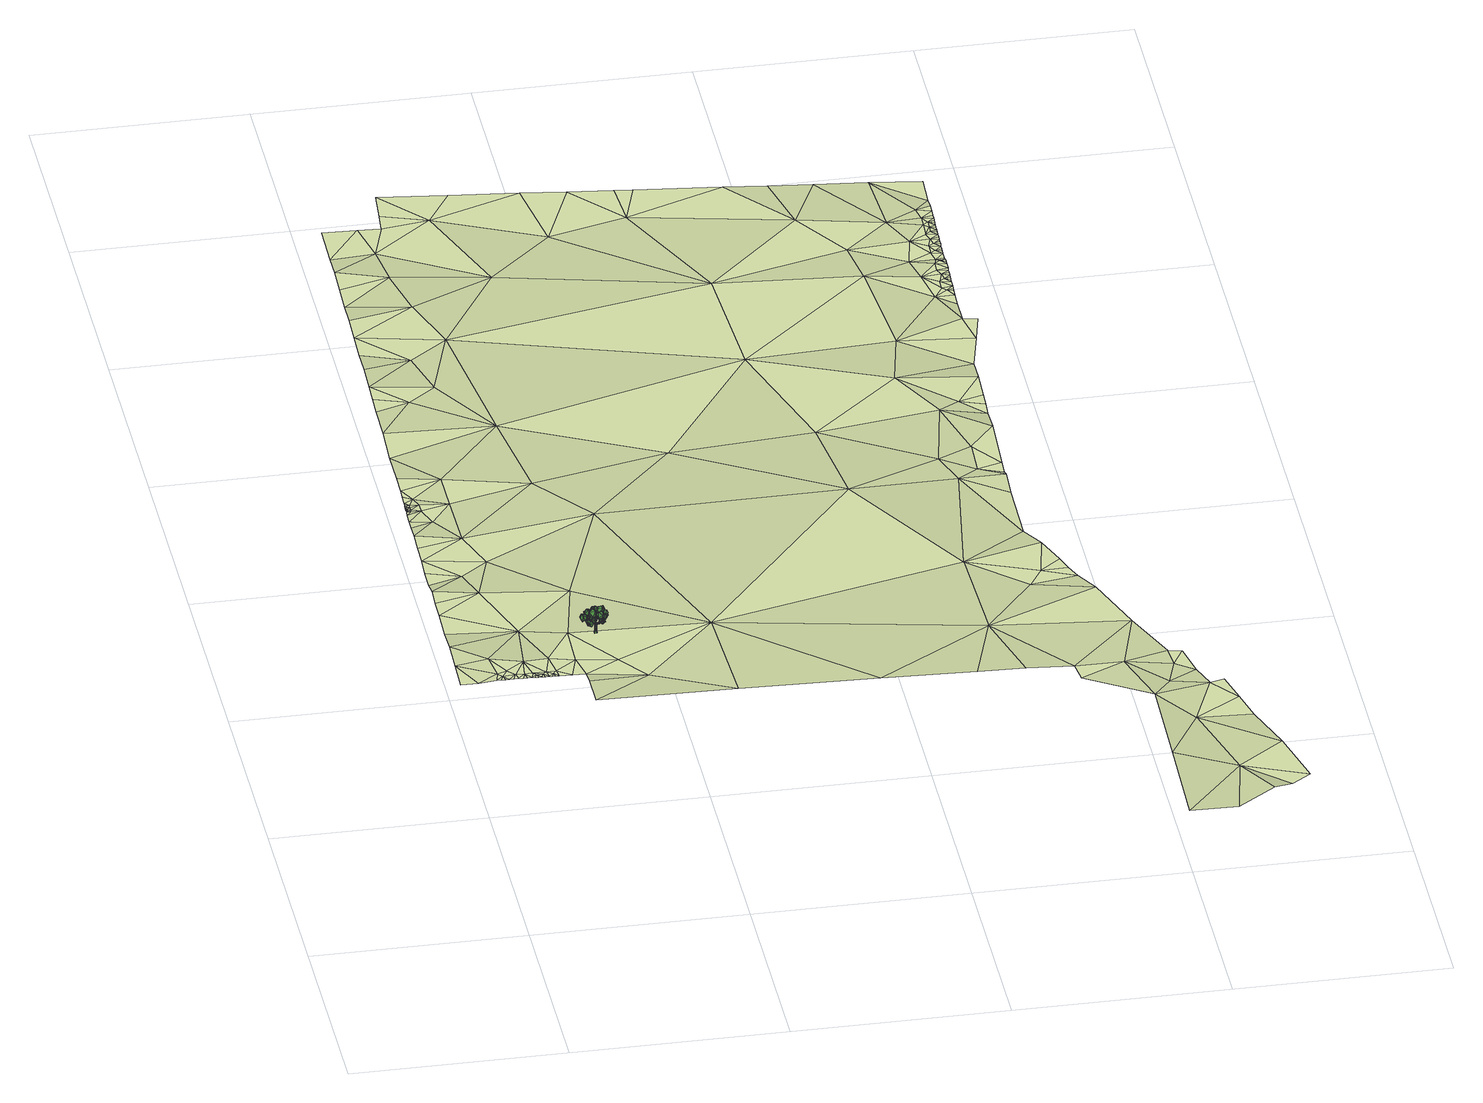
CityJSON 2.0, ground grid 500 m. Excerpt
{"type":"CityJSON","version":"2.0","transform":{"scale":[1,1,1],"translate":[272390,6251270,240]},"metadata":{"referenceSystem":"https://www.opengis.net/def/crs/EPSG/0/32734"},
"CityObjects":{
"tree1":{"type":"SolitaryVegetationObject","attributes":{"height":2.3,"width":0.15,"group":"standard","type":"broadleaf","footprint":[263470.77,6242682.25],"ground_height":23.1},"geometry":[{"type":"MultiSurface","lod":"2","boundaries":[[[0,1,2]],[[3,4,5]],[[0,6,7]],[[8,9,6]],[[9,10,11]],[[3,12,13]],[[2,8,0]],[[14,15,8]],[[15,16,10]],[[17,18,19]],[[2,20,14]],[[20,21,14]],[[22,16,21]],[[23,24,25]],[[7,20,1]],[[22,26,9]],[[9,23,22]],[[11,27,23]],[[28,29,30]],[[25,31,32]],[[33,34,35]],[[5,36,37]],[[34,38,35]],[[28,39,34]],[[31,38,29]],[[40,41,42]],[[38,43,29]],[[29,40,30]],[[38,40,44]],[[42,41,45]],[[40,45,44]],[[43,45,41]],[[46,47,48]],[[11,46,49]],[[11,12,3]],[[10,13,46]],[[50,51,52]],[[49,48,53]],[[12,53,50]],[[12,47,13]],[[54,55,56]],[[50,57,47]],[[47,54,48]],[[53,54,51]],[[56,55,58]],[[51,58,52]],[[52,55,57]],[[59,60,61]],[[19,62,63]],[[64,62,59]],[[17,59,65]],[[10,17,32]],[[10,63,64]],[[16,19,63]],[[32,19,25]],[[61,66,67]],[[65,68,18]],[[18,60,62]],[[65,61,69]],[[67,70,71]],[[69,72,68]],[[60,72,66]],[[61,73,69]],[[70,74,71]],[[73,74,72]],[[72,70,66]],[[73,71,74]],[[75,76,77]],[[22,77,76]],[[9,75,6]],[[20,75,77]],[[78,79,80]],[[33,81,82]],[[33,28,34]],[[83,32,31]],[[33,36,84]],[[82,78,80]],[[27,37,78]],[[85,86,87]],[[78,88,89]],[[80,85,36]],[[37,85,88]],[[85,90,88]],[[89,90,86]],[[82,24,27]],[[82,81,24]],[[81,25,24]],[[5,83,84]],[[5,4,83]],[[4,32,83]],[[0,7,1]],[[0,8,6]],[[8,15,9]],[[9,15,10]],[[13,32,4]],[[4,3,13]],[[2,14,8]],[[14,21,15]],[[15,21,16]],[[17,65,18]],[[2,1,20]],[[20,22,21]],[[22,23,16]],[[25,16,23]],[[23,27,24]],[[7,6,20]],[[22,76,26]],[[9,11,23]],[[11,3,27]],[[28,31,29]],[[25,35,31]],[[35,25,81]],[[81,33,35]],[[37,3,5]],[[5,84,36]],[[39,30,40]],[[34,39,38]],[[28,30,39]],[[31,35,38]],[[40,43,41]],[[38,44,43]],[[29,43,40]],[[38,39,40]],[[40,42,45]],[[43,44,45]],[[46,13,47]],[[11,10,46]],[[11,49,12]],[[10,32,13]],[[50,53,51]],[[49,46,48]],[[12,49,53]],[[12,50,47]],[[54,57,55]],[[50,52,57]],[[47,57,54]],[[53,48,54]],[[51,54,56]],[[51,56,58]],[[52,58,55]],[[59,62,60]],[[19,18,62]],[[64,63,62]],[[17,64,59]],[[10,64,17]],[[10,16,63]],[[16,25,19]],[[32,17,19]],[[61,60,66]],[[65,69,68]],[[18,68,60]],[[65,59,61]],[[67,66,70]],[[69,73,72]],[[60,68,72]],[[61,67,73]],[[72,74,70]],[[73,67,71]],[[75,26,76]],[[22,20,77]],[[9,26,75]],[[20,6,75]],[[78,89,79]],[[33,84,28]],[[28,84,31]],[[84,83,31]],[[33,80,36]],[[80,33,82]],[[82,27,78]],[[27,3,37]],[[85,79,86]],[[78,37,88]],[[80,79,85]],[[37,36,85]],[[86,90,87]],[[85,87,90]],[[79,89,86]],[[89,88,90]],[[91,92,93]],[[94,95,96]],[[97,98,99]],[[91,93,99]],[[100,101,102]],[[103,104,105]],[[106,107,108]],[[100,102,108]],[[109,110,111]],[[112,113,114]],[[115,116,117]],[[109,111,117]],[[118,119,120]],[[121,122,123]],[[124,125,126]],[[118,120,126]],[[127,128,129]],[[130,131,132]],[[133,134,135]],[[127,129,135]],[[136,137,138]],[[139,140,141]],[[142,143,144]],[[136,138,144]],[[145,146,147]],[[148,149,150]],[[151,152,153]],[[145,147,153]],[[154,155,156]],[[157,158,159]],[[160,161,162]],[[154,156,162]],[[163,164,165]],[[166,167,168]],[[169,170,171]],[[163,165,171]],[[172,173,174]],[[175,176,177]],[[178,179,180]],[[172,174,180]],[[181,182,183]],[[184,185,186]],[[187,188,189]],[[181,183,189]],[[190,191,192]],[[193,194,195]],[[196,197,198]],[[190,192,198]],[[199,200,201]],[[202,203,204]],[[205,206,207]],[[199,201,207]],[[208,209,210]],[[211,212,213]],[[214,215,216]],[[208,210,216]],[[217,218,219]],[[220,221,222]],[[223,224,225]],[[217,219,225]],[[226,227,228]],[[229,230,231]],[[232,233,234]],[[226,228,234]],[[235,236,237]],[[238,239,240]],[[241,242,243]],[[235,237,243]],[[244,245,246]],[[247,248,249]],[[250,251,252]],[[244,246,252]],[[253,254,255]],[[256,257,258]],[[259,260,261]],[[253,255,261]],[[262,263,264]],[[265,266,267]],[[268,269,270]],[[262,264,270]],[[271,272,273]],[[274,275,276]],[[277,278,279]],[[271,273,279]],[[280,281,282]],[[283,284,285]],[[286,287,288]],[[280,282,288]],[[289,290,291]],[[292,293,294]],[[295,296,297]],[[289,291,297]],[[298,299,300]],[[301,302,303]],[[304,305,306]],[[298,300,306]],[[307,308,309]],[[310,311,312]],[[313,314,315]],[[307,309,315]],[[316,317,318]],[[319,320,321]],[[322,323,324]],[[316,318,324]],[[325,326,327]],[[328,329,330]],[[331,332,333]],[[325,327,333]],[[334,335,336]],[[337,338,339]],[[340,341,342]],[[334,336,342]],[[343,344,345]],[[346,347,348]],[[349,350,351]],[[343,345,351]],[[352,353,354]],[[355,356,357]],[[358,359,360]],[[352,354,360]],[[361,362,363]],[[364,365,366]],[[367,368,369]],[[361,363,369]],[[370,371,372]],[[373,374,375]],[[376,377,378]],[[370,372,378]],[[379,380,381]],[[382,383,384]],[[385,386,387]],[[379,381,387]],[[388,389,390]],[[391,392,393]],[[394,395,396]],[[388,390,396]],[[397,398,399]],[[400,401,402]],[[403,404,405]],[[397,399,405]],[[406,407,408]],[[409,410,411]],[[412,413,414]],[[406,408,414]],[[414,411,412]],[[414,408,411]],[[408,409,411]],[[414,407,406]],[[414,413,407]],[[413,415,407]],[[411,413,412]],[[411,410,413]],[[410,415,413]],[[408,410,409]],[[408,407,410]],[[407,415,410]],[[405,402,403]],[[405,399,402]],[[399,400,402]],[[405,398,397]],[[405,404,398]],[[404,416,398]],[[402,404,403]],[[402,401,404]],[[401,416,404]],[[399,401,400]],[[399,398,401]],[[398,416,401]],[[396,393,394]],[[396,390,393]],[[390,391,393]],[[396,389,388]],[[396,395,389]],[[395,417,389]],[[393,395,394]],[[393,392,395]],[[392,417,395]],[[390,392,391]],[[390,389,392]],[[389,417,392]],[[387,384,385]],[[387,381,384]],[[381,382,384]],[[387,380,379]],[[387,386,380]],[[386,418,380]],[[384,386,385]],[[384,383,386]],[[383,418,386]],[[381,383,382]],[[381,380,383]],[[380,418,383]],[[378,375,376]],[[378,372,375]],[[372,373,375]],[[378,371,370]],[[378,377,371]],[[377,419,371]],[[375,377,376]],[[375,374,377]],[[374,419,377]],[[372,374,373]],[[372,371,374]],[[371,419,374]],[[369,366,367]],[[369,363,366]],[[363,364,366]],[[369,362,361]],[[369,368,362]],[[368,420,362]],[[366,368,367]],[[366,365,368]],[[365,420,368]],[[363,365,364]],[[363,362,365]],[[362,420,365]],[[360,357,358]],[[360,354,357]],[[354,355,357]],[[360,353,352]],[[360,359,353]],[[359,421,353]],[[357,359,358]],[[357,356,359]],[[356,421,359]],[[354,356,355]],[[354,353,356]],[[353,421,356]],[[351,348,349]],[[351,345,348]],[[345,346,348]],[[351,344,343]],[[351,350,344]],[[350,422,344]],[[348,350,349]],[[348,347,350]],[[347,422,350]],[[345,347,346]],[[345,344,347]],[[344,422,347]],[[342,339,340]],[[342,336,339]],[[336,337,339]],[[342,335,334]],[[342,341,335]],[[341,423,335]],[[339,341,340]],[[339,338,341]],[[338,423,341]],[[336,338,337]],[[336,335,338]],[[335,423,338]],[[333,330,331]],[[333,327,330]],[[327,328,330]],[[333,326,325]],[[333,332,326]],[[332,424,326]],[[330,332,331]],[[330,329,332]],[[329,424,332]],[[327,329,328]],[[327,326,329]],[[326,424,329]],[[324,321,322]],[[324,318,321]],[[318,319,321]],[[324,317,316]],[[324,323,317]],[[323,425,317]],[[321,323,322]],[[321,320,323]],[[320,425,323]],[[318,320,319]],[[318,317,320]],[[317,425,320]],[[315,312,313]],[[315,309,312]],[[309,310,312]],[[315,308,307]],[[315,314,308]],[[314,426,308]],[[312,314,313]],[[312,311,314]],[[311,426,314]],[[309,311,310]],[[309,308,311]],[[308,426,311]],[[306,303,304]],[[306,300,303]],[[300,301,303]],[[306,299,298]],[[306,305,299]],[[305,427,299]],[[303,305,304]],[[303,302,305]],[[302,427,305]],[[300,302,301]],[[300,299,302]],[[299,427,302]],[[297,294,295]],[[297,291,294]],[[291,292,294]],[[297,290,289]],[[297,296,290]],[[296,428,290]],[[294,296,295]],[[294,293,296]],[[293,428,296]],[[291,293,292]],[[291,290,293]],[[290,428,293]],[[288,285,286]],[[288,282,285]],[[282,283,285]],[[288,281,280]],[[288,287,281]],[[287,429,281]],[[285,287,286]],[[285,284,287]],[[284,429,287]],[[282,284,283]],[[282,281,284]],[[281,429,284]],[[279,276,277]],[[279,273,276]],[[273,274,276]],[[279,272,271]],[[279,278,272]],[[278,430,272]],[[276,278,277]],[[276,275,278]],[[275,430,278]],[[273,275,274]],[[273,272,275]],[[272,430,275]],[[270,267,268]],[[270,264,267]],[[264,265,267]],[[270,263,262]],[[270,269,263]],[[269,431,263]],[[267,269,268]],[[267,266,269]],[[266,431,269]],[[264,266,265]],[[264,263,266]],[[263,431,266]],[[261,258,259]],[[261,255,258]],[[255,256,258]],[[261,254,253]],[[261,260,254]],[[260,432,254]],[[258,260,259]],[[258,257,260]],[[257,432,260]],[[255,257,256]],[[255,254,257]],[[254,432,257]],[[252,249,250]],[[252,246,249]],[[246,247,249]],[[252,245,244]],[[252,251,245]],[[251,433,245]],[[249,251,250]],[[249,248,251]],[[248,433,251]],[[246,248,247]],[[246,245,248]],[[245,433,248]],[[243,240,241]],[[243,237,240]],[[237,238,240]],[[243,236,235]],[[243,242,236]],[[242,434,236]],[[240,242,241]],[[240,239,242]],[[239,434,242]],[[237,239,238]],[[237,236,239]],[[236,434,239]],[[234,231,232]],[[234,228,231]],[[228,229,231]],[[234,227,226]],[[234,233,227]],[[233,435,227]],[[231,233,232]],[[231,230,233]],[[230,435,233]],[[228,230,229]],[[228,227,230]],[[227,435,230]],[[225,222,223]],[[225,219,222]],[[219,220,222]],[[225,218,217]],[[225,224,218]],[[224,436,218]],[[222,224,223]],[[222,221,224]],[[221,436,224]],[[219,221,220]],[[219,218,221]],[[218,436,221]],[[216,213,214]],[[216,210,213]],[[210,211,213]],[[216,209,208]],[[216,215,209]],[[215,437,209]],[[213,215,214]],[[213,212,215]],[[212,437,215]],[[210,212,211]],[[210,209,212]],[[209,437,212]],[[207,204,205]],[[207,201,204]],[[201,202,204]],[[207,200,199]],[[207,206,200]],[[206,438,200]],[[204,206,205]],[[204,203,206]],[[203,438,206]],[[201,203,202]],[[201,200,203]],[[200,438,203]],[[198,195,196]],[[198,192,195]],[[192,193,195]],[[198,191,190]],[[198,197,191]],[[197,439,191]],[[195,197,196]],[[195,194,197]],[[194,439,197]],[[192,194,193]],[[192,191,194]],[[191,439,194]],[[189,186,187]],[[189,183,186]],[[183,184,186]],[[189,182,181]],[[189,188,182]],[[188,440,182]],[[186,188,187]],[[186,185,188]],[[185,440,188]],[[183,185,184]],[[183,182,185]],[[182,440,185]],[[180,177,178]],[[180,174,177]],[[174,175,177]],[[180,173,172]],[[180,179,173]],[[179,441,173]],[[177,179,178]],[[177,176,179]],[[176,441,179]],[[174,176,175]],[[174,173,176]],[[173,441,176]],[[171,168,169]],[[171,165,168]],[[165,166,168]],[[171,164,163]],[[171,170,164]],[[170,442,164]],[[168,170,169]],[[168,167,170]],[[167,442,170]],[[165,167,166]],[[165,164,167]],[[164,442,167]],[[162,159,160]],[[162,156,159]],[[156,157,159]],[[162,155,154]],[[162,161,155]],[[161,443,155]],[[159,161,160]],[[159,158,161]],[[158,443,161]],[[156,158,157]],[[156,155,158]],[[155,443,158]],[[153,150,151]],[[153,147,150]],[[147,148,150]],[[153,146,145]],[[153,152,146]],[[152,444,146]],[[150,152,151]],[[150,149,152]],[[149,444,152]],[[147,149,148]],[[147,146,149]],[[146,444,149]],[[144,141,142]],[[144,138,141]],[[138,139,141]],[[144,137,136]],[[144,143,137]],[[143,445,137]],[[141,143,142]],[[141,140,143]],[[140,445,143]],[[138,140,139]],[[138,137,140]],[[137,445,140]],[[135,132,133]],[[135,129,132]],[[129,130,132]],[[135,128,127]],[[135,134,128]],[[134,446,128]],[[132,134,133]],[[132,131,134]],[[131,446,134]],[[129,131,130]],[[129,128,131]],[[128,446,131]],[[126,123,124]],[[126,120,123]],[[120,121,123]],[[126,119,118]],[[126,125,119]],[[125,447,119]],[[123,125,124]],[[123,122,125]],[[122,447,125]],[[120,122,121]],[[120,119,122]],[[119,447,122]],[[117,114,115]],[[117,111,114]],[[111,112,114]],[[117,110,109]],[[117,116,110]],[[116,448,110]],[[114,116,115]],[[114,113,116]],[[113,448,116]],[[111,113,112]],[[111,110,113]],[[110,448,113]],[[108,105,106]],[[108,102,105]],[[102,103,105]],[[108,101,100]],[[108,107,101]],[[107,449,101]],[[105,107,106]],[[105,104,107]],[[104,449,107]],[[102,104,103]],[[102,101,104]],[[101,449,104]],[[99,96,97]],[[99,93,96]],[[93,94,96]],[[99,92,91]],[[99,98,92]],[[98,450,92]],[[96,98,97]],[[96,95,98]],[[95,450,98]],[[93,95,94]],[[93,92,95]],[[92,450,95]]]}]},
"landuse1":{"type":"LandUse","attributes":{"leisure":"park","name":"Trafalgar Park"},"geometry":[{"type":"MultiSurface","lod":"1","boundaries":[[[451,452,453]],[[454,455,456]],[[457,458,459]],[[460,461,462]],[[463,464,465]],[[466,467,468]],[[469,470,471]],[[472,468,473]],[[474,475,470]],[[476,471,465]],[[469,477,478]],[[479,477,480]],[[481,460,462]],[[482,475,474]],[[483,484,485]],[[486,487,488]],[[489,490,491]],[[491,492,489]],[[493,494,495]],[[496,497,498]],[[499,497,500]],[[497,501,498]],[[502,503,504]],[[489,492,505]],[[506,507,508]],[[509,510,511]],[[512,513,514]],[[515,498,501]],[[466,516,517]],[[472,516,468]],[[514,513,518]],[[493,495,519]],[[520,521,522]],[[523,524,525]],[[526,527,528]],[[529,530,531]],[[532,533,534]],[[535,536,537]],[[538,524,539]],[[456,540,541]],[[542,543,544]],[[545,546,458]],[[547,548,485]],[[467,466,549]],[[550,551,552]],[[553,554,555]],[[556,536,557]],[[558,559,560]],[[561,562,563]],[[564,565,520]],[[452,566,567]],[[537,536,568]],[[454,569,570]],[[571,572,573]],[[574,575,576]],[[456,577,540]],[[578,579,580]],[[581,560,582]],[[583,584,585]],[[537,568,586]],[[587,451,588]],[[589,590,564]],[[591,592,593]],[[594,595,596]],[[597,598,526]],[[599,560,581]],[[580,600,578]],[[601,602,603]],[[570,569,604]],[[452,567,453]],[[495,605,596]],[[606,607,608]],[[601,609,581]],[[610,611,608]],[[612,613,556]],[[611,614,615]],[[616,556,613]],[[617,618,619]],[[620,586,618]],[[557,536,487]],[[618,586,619]],[[616,568,556]],[[616,617,619]],[[568,619,586]],[[619,568,616]],[[614,620,615]],[[488,621,486]],[[614,611,610]],[[556,568,536]],[[557,612,556]],[[520,522,622]],[[614,537,586]],[[535,488,536]],[[455,577,456]],[[623,589,564]],[[456,569,454]],[[537,610,607]],[[624,625,626]],[[610,537,614]],[[586,620,614]],[[578,627,628]],[[600,629,578]],[[630,628,631]],[[515,632,498]],[[633,634,635]],[[509,511,636]],[[584,583,540]],[[536,488,487]],[[565,521,520]],[[541,540,583]],[[526,580,579]],[[563,562,631]],[[632,637,529]],[[533,638,639]],[[634,640,641]],[[510,509,530]],[[473,625,642]],[[632,529,531]],[[533,639,534]],[[634,638,533]],[[634,641,643]],[[640,634,633]],[[529,510,530]],[[528,527,582]],[[607,610,608]],[[554,592,644]],[[609,601,603]],[[537,607,535]],[[592,591,621]],[[569,587,604]],[[645,582,560]],[[599,558,560]],[[522,545,622]],[[623,646,647]],[[589,541,583]],[[452,648,566]],[[622,545,458]],[[569,647,648]],[[622,623,520]],[[564,520,623]],[[585,649,583]],[[589,649,590]],[[541,589,623]],[[583,649,589]],[[535,592,488]],[[650,498,531]],[[526,528,597]],[[635,651,630]],[[628,579,578]],[[532,534,652]],[[507,653,508]],[[654,637,632]],[[607,483,644]],[[502,655,503]],[[593,554,553]],[[483,607,606]],[[647,541,623]],[[656,453,567]],[[488,592,621]],[[628,651,579]],[[530,602,650]],[[629,627,578]],[[628,627,657]],[[631,562,630]],[[635,533,658]],[[532,658,533]],[[630,562,633]],[[532,652,659]],[[632,531,498]],[[515,654,632]],[[581,609,599]],[[602,530,509]],[[660,659,661]],[[527,579,651]],[[662,602,509]],[[580,526,598]],[[579,527,526]],[[631,628,657]],[[628,630,651]],[[663,633,561]],[[633,663,640]],[[638,634,643]],[[533,635,634]],[[630,633,635]],[[561,633,562]],[[636,662,509]],[[602,662,664]],[[559,645,560]],[[582,645,665]],[[650,601,581]],[[582,666,581]],[[603,602,664]],[[602,601,650]],[[528,582,665]],[[582,527,666]],[[464,463,473]],[[587,588,667]],[[587,648,452]],[[541,647,456]],[[451,587,452]],[[604,587,667]],[[648,587,569]],[[483,606,668]],[[555,554,523]],[[535,644,592]],[[593,592,554]],[[531,530,650]],[[669,550,670]],[[569,456,647]],[[647,566,648]],[[671,506,672]],[[503,655,571]],[[659,660,532]],[[651,635,658]],[[646,623,622]],[[673,566,647]],[[460,480,461]],[[674,675,676]],[[651,666,527]],[[650,581,666]],[[677,678,666]],[[646,673,647]],[[679,567,566]],[[458,646,622]],[[680,679,673]],[[681,466,517]],[[457,682,673]],[[548,683,684]],[[685,519,686]],[[535,607,644]],[[668,484,483]],[[485,548,684]],[[464,473,687]],[[542,683,688]],[[548,689,683]],[[476,465,690]],[[574,505,691]],[[496,692,500]],[[505,576,693]],[[539,524,670]],[[566,673,679]],[[651,658,677]],[[651,677,666]],[[507,694,675]],[[458,546,459]],[[457,459,625]],[[683,542,684]],[[485,484,547]],[[469,480,477]],[[469,471,476]],[[475,482,465]],[[500,497,496]],[[518,513,695]],[[696,491,490]],[[670,524,669]],[[697,571,655]],[[571,697,698]],[[480,469,476]],[[685,572,698]],[[571,698,572]],[[495,686,519]],[[686,596,595]],[[494,605,495]],[[596,605,692]],[[550,699,551]],[[692,496,596]],[[700,554,644]],[[571,573,503]],[[463,472,473]],[[573,626,503]],[[701,550,552]],[[516,466,468]],[[687,473,702]],[[681,549,466]],[[467,549,504]],[[683,689,703]],[[704,705,706]],[[624,485,684]],[[644,483,485]],[[707,460,708]],[[463,465,482]],[[690,465,464]],[[470,475,471]],[[465,471,475]],[[490,489,512]],[[505,492,691]],[[693,489,505]],[[686,495,596]],[[574,576,505]],[[473,642,702]],[[705,709,706]],[[703,688,683]],[[542,688,543]],[[460,481,710]],[[538,525,524]],[[525,555,523]],[[673,544,680]],[[673,542,544]],[[676,658,660]],[[676,675,658]],[[458,457,646]],[[685,686,572]],[[572,686,573]],[[707,711,460]],[[694,507,671]],[[479,480,711]],[[678,498,650]],[[666,678,650]],[[523,669,524]],[[503,467,504]],[[473,467,625]],[[625,459,706]],[[646,457,673]],[[706,709,625]],[[682,542,673]],[[595,626,573]],[[624,700,485]],[[653,507,712]],[[699,576,551]],[[513,489,693]],[[699,669,523]],[[506,671,507]],[[675,677,658]],[[551,576,575]],[[694,678,677]],[[670,550,701]],[[669,699,550]],[[660,658,532]],[[694,594,678]],[[476,461,480]],[[480,460,711]],[[460,710,708]],[[485,700,644]],[[678,594,496]],[[503,626,467]],[[704,706,546]],[[677,675,694]],[[498,678,496]],[[686,595,573]],[[624,682,625]],[[672,695,513]],[[513,693,671]],[[468,467,473]],[[682,457,625]],[[489,513,512]],[[672,513,671]],[[684,542,682]],[[624,626,713]],[[674,712,675]],[[507,675,712]],[[713,626,595]],[[523,554,700]],[[706,459,546]],[[624,684,682]],[[693,694,671]],[[699,523,594]],[[576,699,693]],[[694,693,699]],[[642,625,709]],[[626,625,467]],[[596,496,594]],[[624,713,700]],[[699,594,694]],[[713,594,523]],[[594,713,595]],[[523,700,713]]]}]}
},
"vertices":[
[342,1050,122],[336,1043,122],[336,1050,122],[340,1046,146],[340,1047,146],[340,1046,147],[341,1046,128],[342,1043,122],[341,1050,128],[341,1047,134],[340,1048,142],[341,1046,143],[347,1049,147],[346,1050,147],[337,1050,128],[340,1050,134],[337,1049,140],[339,1052,145],[337,1057,149],[337,1051,145],[337,1046,128],[337,1049,134],[338,1046,134],[338,1046,140],[338,1045,145],[337,1046,145],[340,1046,133],[338,1045,146],[336,1046,154],[329,1047,162],[330,1046,163],[335,1048,153],[339,1048,146],[338,1045,148],[335,1045,153],[334,1047,153],[343,1041,149],[344,1041,148],[329,1047,161],[329,1045,162],[319,1046,160],[313,1047,164],[313,1046,164],[319,1047,160],[318,1046,159],[313,1046,163],[347,1050,146],[350,1050,152],[351,1050,152],[348,1049,146],[350,1049,152],[350,1048,158],[349,1048,158],[352,1049,152],[350,1049,158],[354,1049,162],[355,1049,162],[349,1049,158],[355,1049,163],[339,1058,147],[336,1062,148],[338,1062,148],[336,1058,147],[337,1052,142],[339,1052,144],[338,1057,149],[337,1066,146],[338,1066,146],[336,1063,150],[337,1063,150],[336,1070,149],[337,1071,149],[337,1066,147],[338,1066,148],[337,1070,149],[340,1045,132],[338,1045,133],[338,1044,132],[342,1039,147],[345,1034,152],[342,1039,149],[337,1045,146],[338,1044,147],[339,1047,147],[339,1046,148],[346,1036,152],[347,1032,158],[347,1033,158],[347,1035,152],[346,1034,151],[348,1032,158],[363,1052,166],[360,1045,173],[365,1048,159],[360,1043,155],[356,1036,162],[354,1049,154],[350,1053,160],[346,1046,167],[356,1056,163],[320,1051,164],[321,1041,165],[315,1052,157],[307,1049,156],[308,1039,157],[304,1052,163],[307,1051,171],[308,1041,173],[315,1054,169],[329,1035,166],[332,1028,159],[323,1040,163],[316,1037,159],[319,1030,151],[313,1033,165],[317,1026,169],[320,1019,161],[324,1031,171],[350,1028,186],[351,1038,182],[342,1027,187],[337,1027,180],[337,1037,177],[341,1022,175],[348,1023,173],[349,1033,168],[352,1023,180],[335,1023,180],[335,1027,190],[328,1021,178],[321,1027,177],[320,1031,186],[325,1032,172],[333,1035,173],[332,1040,183],[337,1028,175],[350,1038,156],[344,1034,158],[353,1040,161],[354,1036,165],[348,1032,167],[357,1032,162],[356,1029,158],[350,1025,159],[354,1034,154],[357,1052,176],[364,1048,177],[357,1053,170],[358,1049,165],[364,1046,166],[353,1046,167],[353,1043,172],[359,1039,173],[353,1048,175],[322,1050,164],[315,1058,165],[327,1053,157],[330,1060,156],[323,1068,157],[335,1060,163],[332,1059,171],[325,1066,173],[328,1052,169],[329,1072,164],[335,1081,165],[332,1068,157],[340,1066,156],[346,1074,157],[340,1061,163],[339,1064,171],[345,1072,173],[331,1067,169],[351,1050,168],[342,1054,170],[355,1054,162],[356,1062,161],[346,1066,162],[360,1063,168],[357,1061,175],[348,1066,177],[356,1053,174],[341,1068,172],[348,1061,174],[336,1066,166],[332,1059,165],[339,1051,166],[328,1060,172],[331,1061,179],[338,1053,181],[335,1067,178],[327,1062,172],[334,1054,173],[322,1060,165],[318,1053,164],[325,1045,165],[314,1053,171],[317,1054,179],[323,1046,180],[321,1061,177],[350,1047,190],[341,1049,185],[353,1041,187],[355,1040,180],[346,1041,174],[360,1046,179],[358,1054,180],[349,1056,175],[355,1052,188],[335,1078,158],[326,1075,154],[338,1072,162],[340,1065,159],[331,1061,154],[344,1068,153],[342,1073,148],[334,1070,143],[340,1079,153],[333,1048,185],[339,1053,187],[333,1048,180],[336,1047,177],[341,1052,177],[337,1043,178],[339,1042,183],[345,1046,184],[335,1044,186],[339,1047,167],[344,1051,169],[338,1047,162],[342,1046,159],[347,1050,160],[343,1041,160],[345,1040,165],[350,1044,166],[341,1042,168],[329,1057,167],[334,1061,168],[329,1057,162],[332,1056,158],[337,1060,159],[333,1051,160],[335,1050,165],[341,1054,166],[331,1052,167],[328,1061,158],[334,1063,161],[326,1066,156],[328,1069,153],[334,1071,156],[329,1066,149],[332,1062,149],[338,1063,152],[329,1059,153],[332,1048,181],[338,1048,184],[330,1053,182],[332,1058,181],[338,1058,184],[332,1057,176],[334,1053,174],[341,1053,176],[332,1049,176],[332,1028,171],[338,1027,173],[330,1032,172],[332,1037,171],[338,1037,173],[332,1036,166],[334,1032,163],[341,1032,166],[332,1028,166],[332,1037,176],[338,1037,178],[330,1042,177],[332,1046,176],[338,1046,178],[332,1045,170],[334,1042,168],[341,1042,170],[332,1038,171],[325,1026,168],[325,1022,174],[328,1030,169],[333,1029,170],[334,1025,175],[334,1027,166],[332,1022,164],[333,1018,169],[327,1024,164],[349,1050,174],[349,1046,179],[352,1054,175],[357,1053,176],[358,1049,181],[358,1050,171],[356,1046,170],[356,1041,174],[351,1048,170],[327,1044,177],[327,1040,182],[330,1048,178],[335,1047,179],[336,1043,184],[336,1044,174],[334,1040,173],[334,1036,177],[329,1042,173],[331,1043,159],[331,1039,164],[334,1047,160],[339,1046,161],[340,1042,166],[340,1043,156],[338,1039,155],[339,1034,160],[333,1041,155],[340,1038,168],[340,1033,173],[343,1041,169],[348,1041,170],[349,1036,175],[349,1038,165],[347,1034,164],[348,1029,169],[342,1036,164],[327,1059,159],[328,1055,164],[331,1063,160],[336,1062,160],[337,1058,165],[337,1060,156],[334,1055,154],[335,1051,159],[330,1057,155],[350,1033,165],[356,1031,163],[346,1032,162],[345,1027,160],[351,1025,158],[344,1025,165],[348,1025,169],[353,1022,166],[348,1030,169],[348,1028,171],[350,1023,173],[351,1030,170],[354,1029,167],[356,1024,169],[352,1028,164],[349,1025,164],[351,1021,166],[347,1027,167],[348,1025,164],[350,1021,166],[351,1027,163],[354,1026,161],[356,1022,163],[352,1025,158],[349,1023,158],[351,1019,160],[347,1025,160],[343,1021,173],[345,1017,175],[346,1023,172],[349,1022,170],[351,1018,172],[347,1021,167],[344,1018,167],[346,1014,169],[342,1020,170],[336,1029,172],[331,1027,174],[335,1031,168],[332,1035,168],[327,1033,170],[334,1037,171],[334,1036,176],[329,1034,178],[337,1032,175],[326,1024,169],[322,1022,173],[324,1025,166],[321,1029,166],[317,1027,169],[324,1032,168],[326,1031,172],[322,1030,176],[328,1027,171],[362,1044,162],[367,1048,162],[359,1046,164],[358,1050,165],[362,1053,166],[356,1050,161],[359,1050,157],[363,1054,158],[360,1046,158],[358,1042,160],[361,1045,156],[358,1045,163],[356,1049,163],[359,1052,159],[352,1048,161],[352,1046,157],[355,1049,153],[354,1042,158],[321,1023,179],[320,1022,173],[324,1026,180],[324,1030,178],[323,1030,172],[320,1032,180],[316,1029,179],[315,1029,173],[317,1025,180],[319,1027,169],[360,1050,154],[367,1054,163],[318,1025,175],[326,1030,175],[348,1014,173],[353,1018,164],[353,1020,171],[357,1024,161],[334,1052,166],[346,1030,175],[337,1036,166],[333,1037,184],[355,1043,181],[331,1019,175],[342,1042,177],[342,1032,172],[342,1053,182],[339,1066,158],[340,1061,165],[350,1051,165],[344,1052,183],[325,1067,148],[341,1050,175],[332,1044,174],[346,1050,175],[340,1065,171],[346,1081,166],[316,1068,166],[366,1042,173],[343,1028,162],[329,1036,192],[346,1042,174],[325,1022,153],[313,1034,166],[352,1038,171],
[86,888,122],[92,915,122],[46,890,117],[136,886,122],[146,885,122],[152,903,122],[277,1056,122],[274,941,122],[368,928,121],[1642,197,151],[1504,272,155],[1494,3,169],[1523,894,116],[1361,707,129],[1472,707,129],[1365,1159,102],[1202,1219,105],[1333,1105,102],[1643,576,136],[1626,654,124],[1558,609,129],[1469,1046,116],[1205,926,119],[1609,736,124],[1582,687,124],[1513,541,141],[1696,506,136],[1676,584,136],[1715,429,136],[1588,437,136],[1606,4,167],[1577,743,124],[77,1638,77],[24,1574,85],[126,1544,86],[29,1726,73],[28,1719,73],[40,1722,73],[168,2862,17],[145,2965,17],[64,2855,17],[61,2781,29],[1382,1945,52],[1384,1984,52],[1325,1967,52],[1236,2257,42],[1399,2332,37],[1358,2445,28],[1433,2324,37],[1415,2246,37],[1402,2408,28],[1362,1516,87],[1262,1618,72],[1360,1350,87],[177,2740,29],[633,3044,15],[745,2915,15],[737,3032,15],[1392,2518,28],[1405,2503,28],[1406,2512,28],[199,2963,17],[311,2979,16],[204,3015,17],[1403,2446,28],[1442,1122,102],[1428,1160,102],[211,3095,17],[1380,1906,52],[216,894,122],[219,882,122],[227,882,122],[291,2029,64],[121,2180,52],[39,2050,60],[1396,2651,19],[1384,2642,19],[1410,2636,19],[1405,2484,28],[1380,2508,28],[1379,2480,28],[1383,2827,19],[1389,2792,19],[1417,2816,19],[59,1713,77],[38,1711,73],[40,1702,73],[42,2156,51],[44,2209,51],[166,885,122],[171,905,122],[117,1285,103],[15,1262,101],[14,1211,101],[257,881,122],[287,879,122],[22,1521,85],[21,1468,85],[1387,1274,102],[159,2369,41],[52,2484,42],[50,2410,42],[32,1838,73],[126,1809,77],[35,1944,60],[31,1708,73],[28,1713,73],[1409,2588,28],[1409,2598,28],[1395,2594,28],[1414,2736,19],[1399,2731,19],[1414,2726,19],[204,883,122],[211,883,122],[84,979,122],[8,971,117],[32,1706,73],[132,905,122],[126,886,122],[1311,1655,68],[1315,1752,68],[1233,1707,72],[57,2633,29],[54,2558,42],[202,2591,41],[156,885,122],[1397,2681,19],[1385,2672,19],[1411,2666,19],[1383,2584,28],[1390,2613,19],[178,895,122],[174,884,122],[181,884,122],[30,1703,73],[102,902,122],[96,887,122],[193,895,122],[196,883,122],[30,1759,73],[51,1745,73],[31,1785,73],[890,2232,47],[986,1879,63],[1201,2080,58],[1411,2646,19],[1411,2656,19],[1408,2579,28],[1412,2676,19],[1382,2556,28],[1388,2537,28],[1407,2550,28],[116,887,122],[1387,2062,52],[26,1653,73],[60,1688,77],[27,1680,73],[1408,2560,28],[37,1694,73],[28,1693,73],[28,1709,73],[28,1708,73],[33,1698,73],[28,1696,73],[28,1706,73],[28,1704,73],[28,1703,73],[29,1704,73],[28,1699,73],[29,1732,73],[224,903,122],[201,903,122],[433,1588,89],[599,1042,122],[1008,1585,93],[1413,2696,19],[1393,2701,19],[1412,2686,19],[1387,2722,19],[1413,2716,19],[1390,2470,28],[1400,2751,19],[1400,2771,19],[1388,2762,19],[1406,2522,28],[1404,2474,28],[1416,2786,19],[1416,2796,19],[1415,2756,19],[1415,2766,19],[925,724,136],[1416,2776,19],[126,1705,77],[1409,2607,19],[215,959,122],[158,955,122],[115,922,122],[189,884,122],[1343,2534,28],[1346,2698,19],[1418,2836,19],[779,3027,15],[1404,2465,28],[1366,1594,87],[6,891,117],[1413,2706,19],[1308,2780,23],[1419,2876,9],[1301,2969,12],[1422,2956,9],[1407,2531,28],[1414,2746,19],[1407,2541,28],[1410,2617,19],[1330,2614,19],[106,887,122],[26,1627,73],[187,2231,52],[45,2261,51],[559,2866,15],[529,3057,16],[175,1111,103],[1079,2994,12],[1111,2826,23],[1179,2983,12],[1202,2681,23],[1217,2555,31],[10,1051,117],[12,1131,101],[1415,1198,102],[317,1254,106],[97,1388,86],[162,1437,86],[1377,1828,68],[1276,1930,58],[1252,712,134],[17,1313,101],[19,1415,85],[1367,656,129],[59,2707,29],[1391,2140,37],[401,2702,28],[877,2578,35],[370,3076,16],[66,2968,17],[1368,1633,68],[1369,1672,68],[251,2441,41],[322,1757,78],[48,2336,51],[1143,716,134],[18,1364,85],[286,828,135],[286,748,135],[424,852,121],[1790,135,151],[1744,102,151],[605,736,136],[1698,70,167],[1753,282,151],[979,3005,14],[648,1850,64]
]}
